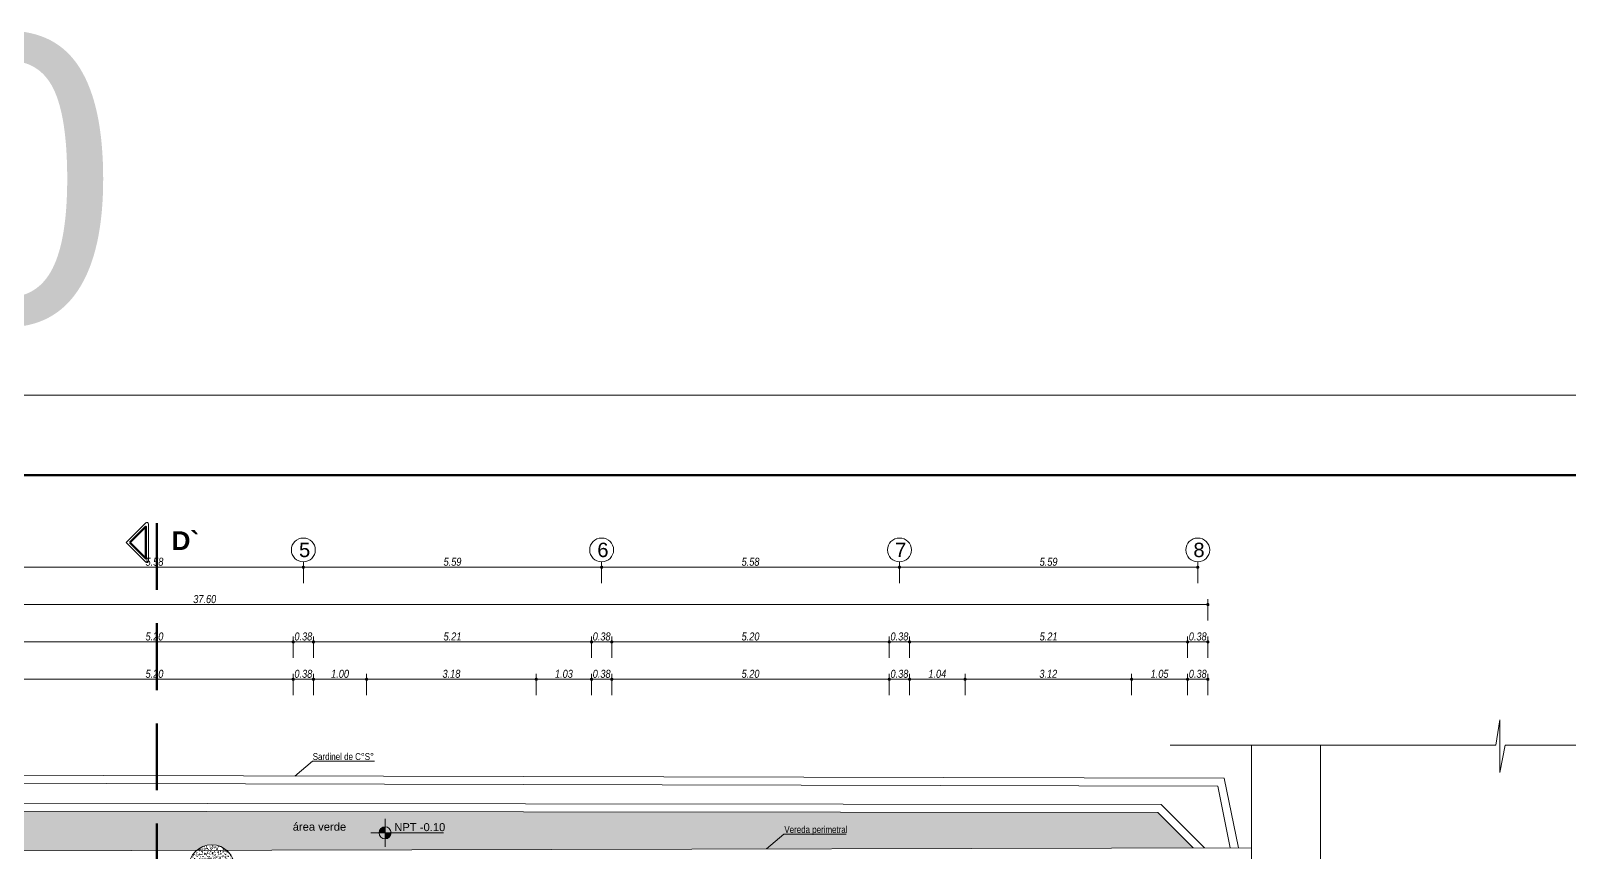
# Model space of a CAD drawing. Header units: inches. Extents: x 140 to 978, y -82 to 38.
# Drawn here: x 627.83 to 656.66, y 23.08 to 38.48 of the extents above; entities that cross this region are included whole.
import ezdxf

# ---------------------------------------------------------------- set-up
doc = ezdxf.new("R2010")
doc.units = ezdxf.units.IN
doc.header["$MEASUREMENT"] = 0
doc.linetypes.add('DASHED', pattern=[0.75, 0.5, -0.25])
doc.layers.get('0').update_dxf_attribs({"lineweight": 0})
for name, color, linetype, lineweight in [('UNSAAC CUBIERTAS', 22, 'Continuous', 0), ('UNSAAC- ROTULO', 7, 'Continuous', 60), ('UNSAAC-AREA VERDE', 94, 'Continuous', 0), ('UNSAAC-CORTE ESTRUCTURA', 7, 'Continuous', 70), ('UNSAAC-COTA', 48, 'Continuous', 0), ('UNSAAC-FACHADA(2DO PLANO)', 7, 'Continuous', 30), ('UNSAAC-LINEA DE CORTE', 7, 'Continuous', 70), ('UNSAAC-LLAMADOS', 88, 'Continuous', 0), ('UNSAAC-PISOS', 253, 'Continuous', 0), ('UNSAAC-TEXTOS', 250, 'Continuous', 0), ('UNSAAC-TEXTURAS', 250, 'Continuous', 0)]:
    doc.layers.add(name, color=color, linetype=linetype, lineweight=lineweight)
doc.styles.add('5mm', font='GOTHIC.TTF', dxfattribs={"height": 5})
doc.styles.add('narrow', font='')
doc.styles.get("Standard").update_dxf_attribs({"font": 'arial.ttf'})
doc.styles.get('narrow').set_extended_font_data('Arial Narrow', italic=True)
doc.dimstyles.new('1EN75', dxfattribs={"dimtxt": 0.15, "dimasz": 0.06, "dimexe": 0.1, "dimexo": 0.15, "dimgap": 0.025, "dimtad": 1, "dimzin": 1, "dimdsep": 46, "dimtxsty": 'narrow', "dimblk": 'DOT', "dimcen": 0.1, "dimclrd": 256, "dimclre": 256, "dimclrt": 256, "dimaunit": 1, "dimadec": 3, "dimazin": 0, "dimtfac": 1, "dimtmove": 2, "dimatfit": 3, "dimldrblk": 'ARCHTICK', "dimfxl": 0.3, "dimfxlon": 1, "dimtolj": 1, "dimtzin": 0, "dimlwd": 0, "dimlwe": 0, "dimarcsym": 0})

# ---------------------------------------------------------------- blocks, each defined once
blk = doc.blocks.new('_Dot')
at = {"color": 0, "linetype": 'ByBlock', "lineweight": -2}
blk.add_line((-0.5, 0), (-1, 0), dxfattribs=at)
at = {"color": 0, "linetype": 'ByBlock', "const_width": 0.5}
blk.add_lwpolyline([(-0.25, 0, 1), (0.25, 0, 1)], format="xyb", close=True, dxfattribs=at)
blk = doc.blocks.new('*D753')
at = {"layer": 'Defpoints', "color": 0, "transparency": 16777216}
for p in [(632.745, 26.323), (627.545, 24.699), (632.745, 24.699)]:
    blk.add_point(p, dxfattribs=at)
at = {"layer": 'UNSAAC-COTA', "lineweight": 0, "transparency": 16777216}
for p, q in [((627.545, 26.023), (627.545, 26.423)), ((627.605, 26.323), (632.685, 26.323)), ((632.745, 26.023), (632.745, 26.423))]:
    blk.add_line(p, q, dxfattribs=at)
at = {"layer": 'UNSAAC-COTA', "lineweight": 0, "transparency": 16777216, "xscale": 0.06, "yscale": 0.06, "zscale": 0.06, "rotation": 180}
blk.add_blockref('_Dot', (627.545, 26.323), dxfattribs=at)
at = {"layer": 'UNSAAC-COTA', "lineweight": 0, "transparency": 16777216, "xscale": 0.06, "yscale": 0.06, "zscale": 0.06}
blk.add_blockref('_Dot', (632.745, 26.323), dxfattribs=at)
at = {"layer": 'UNSAAC-COTA', "transparency": 16777216, "insert": (630.145, 26.425), "char_height": 0.15, "attachment_point": 5, "style": 'narrow'}
blk.add_mtext('\\A1;5.20', dxfattribs=at)
blk = doc.blocks.new('_ArchTick')
at = {"layer": 'UNSAAC-FACHADA(2DO PLANO)', "color": 0, "const_width": 0.15}
blk.add_lwpolyline([(-0.5, -0.5), (0.5, 0.5)], dxfattribs=at)
blk = doc.blocks.new('*D754')
at = {"layer": 'Defpoints', "color": 0, "transparency": 16777216}
for p in [(633.125, 26.323), (632.745, 24.699), (633.125, 24.699)]:
    blk.add_point(p, dxfattribs=at)
at = {"layer": 'UNSAAC-COTA', "lineweight": 0, "transparency": 16777216}
for p, q in [((632.745, 26.023), (632.745, 26.423)), ((632.805, 26.323), (633.065, 26.323)), ((633.125, 26.023), (633.125, 26.423))]:
    blk.add_line(p, q, dxfattribs=at)
at = {"layer": 'UNSAAC-COTA', "lineweight": 0, "transparency": 16777216, "xscale": 0.06, "yscale": 0.06, "zscale": 0.06, "rotation": 180}
blk.add_blockref('_Dot', (632.745, 26.323), dxfattribs=at)
at = {"layer": 'UNSAAC-COTA', "lineweight": 0, "transparency": 16777216, "xscale": 0.06, "yscale": 0.06, "zscale": 0.06}
blk.add_blockref('_Dot', (633.125, 26.323), dxfattribs=at)
at = {"layer": 'UNSAAC-COTA', "transparency": 16777216, "insert": (632.935, 26.425), "char_height": 0.15, "attachment_point": 5, "style": 'narrow'}
blk.add_mtext('\\A1;0.38', dxfattribs=at)
blk = doc.blocks.new('*D755')
at = {"layer": 'Defpoints', "color": 0, "transparency": 16777216}
for p in [(638.715, 26.323), (638.335, 24.699), (638.715, 24.699)]:
    blk.add_point(p, dxfattribs=at)
at = {"layer": 'UNSAAC-COTA', "lineweight": 0, "transparency": 16777216}
for p, q in [((638.335, 26.023), (638.335, 26.423)), ((638.395, 26.323), (638.655, 26.323)), ((638.715, 26.023), (638.715, 26.423))]:
    blk.add_line(p, q, dxfattribs=at)
at = {"layer": 'UNSAAC-COTA', "lineweight": 0, "transparency": 16777216, "xscale": 0.06, "yscale": 0.06, "zscale": 0.06, "rotation": 180}
blk.add_blockref('_Dot', (638.335, 26.323), dxfattribs=at)
at = {"layer": 'UNSAAC-COTA', "lineweight": 0, "transparency": 16777216, "xscale": 0.06, "yscale": 0.06, "zscale": 0.06}
blk.add_blockref('_Dot', (638.715, 26.323), dxfattribs=at)
at = {"layer": 'UNSAAC-COTA', "transparency": 16777216, "insert": (638.525, 26.425), "char_height": 0.15, "attachment_point": 5, "style": 'narrow'}
blk.add_mtext('\\A1;0.38', dxfattribs=at)
blk = doc.blocks.new('*D756')
at = {"layer": 'Defpoints', "color": 0, "transparency": 16777216}
for p in [(643.915, 26.323), (638.715, 24.699), (643.915, 24.699)]:
    blk.add_point(p, dxfattribs=at)
at = {"layer": 'UNSAAC-COTA', "lineweight": 0, "transparency": 16777216}
for p, q in [((638.715, 26.023), (638.715, 26.423)), ((638.775, 26.323), (643.855, 26.323)), ((643.915, 26.023), (643.915, 26.423))]:
    blk.add_line(p, q, dxfattribs=at)
at = {"layer": 'UNSAAC-COTA', "lineweight": 0, "transparency": 16777216, "xscale": 0.06, "yscale": 0.06, "zscale": 0.06, "rotation": 180}
blk.add_blockref('_Dot', (638.715, 26.323), dxfattribs=at)
at = {"layer": 'UNSAAC-COTA', "lineweight": 0, "transparency": 16777216, "xscale": 0.06, "yscale": 0.06, "zscale": 0.06}
blk.add_blockref('_Dot', (643.915, 26.323), dxfattribs=at)
at = {"layer": 'UNSAAC-COTA', "transparency": 16777216, "insert": (641.315, 26.425), "char_height": 0.15, "attachment_point": 5, "style": 'narrow'}
blk.add_mtext('\\A1;5.20', dxfattribs=at)
blk = doc.blocks.new('*D757')
at = {"layer": 'Defpoints', "color": 0, "transparency": 16777216}
for p in [(644.295, 26.323), (643.915, 24.699), (644.295, 24.699)]:
    blk.add_point(p, dxfattribs=at)
at = {"layer": 'UNSAAC-COTA', "lineweight": 0, "transparency": 16777216}
for p, q in [((643.915, 26.023), (643.915, 26.423)), ((643.975, 26.323), (644.235, 26.323)), ((644.295, 26.023), (644.295, 26.423))]:
    blk.add_line(p, q, dxfattribs=at)
at = {"layer": 'UNSAAC-COTA', "lineweight": 0, "transparency": 16777216, "xscale": 0.06, "yscale": 0.06, "zscale": 0.06, "rotation": 180}
blk.add_blockref('_Dot', (643.915, 26.323), dxfattribs=at)
at = {"layer": 'UNSAAC-COTA', "lineweight": 0, "transparency": 16777216, "xscale": 0.06, "yscale": 0.06, "zscale": 0.06}
blk.add_blockref('_Dot', (644.295, 26.323), dxfattribs=at)
at = {"layer": 'UNSAAC-COTA', "transparency": 16777216, "insert": (644.105, 26.425), "char_height": 0.15, "attachment_point": 5, "style": 'narrow'}
blk.add_mtext('\\A1;0.38', dxfattribs=at)
blk = doc.blocks.new('*D758')
at = {"layer": 'Defpoints', "color": 0, "transparency": 16777216}
for p in [(649.885, 26.323), (649.505, 24.699), (649.885, 24.699)]:
    blk.add_point(p, dxfattribs=at)
at = {"layer": 'UNSAAC-COTA', "lineweight": 0, "transparency": 16777216}
for p, q in [((649.505, 26.023), (649.505, 26.423)), ((649.565, 26.323), (649.825, 26.323)), ((649.885, 26.023), (649.885, 26.423))]:
    blk.add_line(p, q, dxfattribs=at)
at = {"layer": 'UNSAAC-COTA', "lineweight": 0, "transparency": 16777216, "xscale": 0.06, "yscale": 0.06, "zscale": 0.06, "rotation": 180}
blk.add_blockref('_Dot', (649.505, 26.323), dxfattribs=at)
at = {"layer": 'UNSAAC-COTA', "lineweight": 0, "transparency": 16777216, "xscale": 0.06, "yscale": 0.06, "zscale": 0.06}
blk.add_blockref('_Dot', (649.885, 26.323), dxfattribs=at)
at = {"layer": 'UNSAAC-COTA', "transparency": 16777216, "insert": (649.695, 26.425), "char_height": 0.15, "attachment_point": 5, "style": 'narrow'}
blk.add_mtext('\\A1;0.38', dxfattribs=at)
blk = doc.blocks.new('*D701')
at = {"layer": 'Defpoints', "color": 0, "transparency": 16777216}
for p in [(632.745, 27.023), (627.545, 24.699), (632.745, 24.699)]:
    blk.add_point(p, dxfattribs=at)
at = {"layer": 'UNSAAC-COTA', "lineweight": 0, "transparency": 16777216}
for p, q in [((627.545, 26.723), (627.545, 27.123)), ((632.745, 26.723), (632.745, 27.123)), ((627.605, 27.023), (632.685, 27.023))]:
    blk.add_line(p, q, dxfattribs=at)
at = {"layer": 'UNSAAC-COTA', "lineweight": 0, "transparency": 16777216, "xscale": 0.06, "yscale": 0.06, "zscale": 0.06, "rotation": 180}
blk.add_blockref('_Dot', (627.545, 27.023), dxfattribs=at)
at = {"layer": 'UNSAAC-COTA', "lineweight": 0, "transparency": 16777216, "xscale": 0.06, "yscale": 0.06, "zscale": 0.06}
blk.add_blockref('_Dot', (632.745, 27.023), dxfattribs=at)
at = {"layer": 'UNSAAC-COTA', "transparency": 16777216, "insert": (630.145, 27.125), "char_height": 0.15, "attachment_point": 5, "style": 'narrow'}
blk.add_mtext('\\A1;5.20', dxfattribs=at)
blk = doc.blocks.new('*D702')
at = {"layer": 'Defpoints', "color": 0, "transparency": 16777216}
for p in [(633.125, 27.023), (632.745, 24.699), (633.125, 24.699)]:
    blk.add_point(p, dxfattribs=at)
at = {"layer": 'UNSAAC-COTA', "lineweight": 0, "transparency": 16777216}
for p, q in [((632.745, 26.723), (632.745, 27.123)), ((633.125, 26.723), (633.125, 27.123)), ((632.805, 27.023), (633.065, 27.023))]:
    blk.add_line(p, q, dxfattribs=at)
at = {"layer": 'UNSAAC-COTA', "lineweight": 0, "transparency": 16777216, "xscale": 0.06, "yscale": 0.06, "zscale": 0.06, "rotation": 180}
blk.add_blockref('_Dot', (632.745, 27.023), dxfattribs=at)
at = {"layer": 'UNSAAC-COTA', "lineweight": 0, "transparency": 16777216, "xscale": 0.06, "yscale": 0.06, "zscale": 0.06}
blk.add_blockref('_Dot', (633.125, 27.023), dxfattribs=at)
at = {"layer": 'UNSAAC-COTA', "transparency": 16777216, "insert": (632.935, 27.125), "char_height": 0.15, "attachment_point": 5, "style": 'narrow'}
blk.add_mtext('\\A1;0.38', dxfattribs=at)
blk = doc.blocks.new('*D703')
at = {"layer": 'Defpoints', "color": 0, "transparency": 16777216}
for p in [(638.335, 27.023), (633.125, 24.699), (638.335, 24.699)]:
    blk.add_point(p, dxfattribs=at)
at = {"layer": 'UNSAAC-COTA', "lineweight": 0, "transparency": 16777216}
for p, q in [((633.125, 26.723), (633.125, 27.123)), ((638.335, 26.723), (638.335, 27.123)), ((633.185, 27.023), (638.275, 27.023))]:
    blk.add_line(p, q, dxfattribs=at)
at = {"layer": 'UNSAAC-COTA', "lineweight": 0, "transparency": 16777216, "xscale": 0.06, "yscale": 0.06, "zscale": 0.06, "rotation": 180}
blk.add_blockref('_Dot', (633.125, 27.023), dxfattribs=at)
at = {"layer": 'UNSAAC-COTA', "lineweight": 0, "transparency": 16777216, "xscale": 0.06, "yscale": 0.06, "zscale": 0.06}
blk.add_blockref('_Dot', (638.335, 27.023), dxfattribs=at)
at = {"layer": 'UNSAAC-COTA', "transparency": 16777216, "insert": (635.73, 27.125), "char_height": 0.15, "attachment_point": 5, "style": 'narrow'}
blk.add_mtext('\\A1;5.21', dxfattribs=at)
blk = doc.blocks.new('*D704')
at = {"layer": 'Defpoints', "color": 0, "transparency": 16777216}
for p in [(638.715, 27.023), (638.335, 24.699), (638.715, 24.699)]:
    blk.add_point(p, dxfattribs=at)
at = {"layer": 'UNSAAC-COTA', "lineweight": 0, "transparency": 16777216}
for p, q in [((638.335, 26.723), (638.335, 27.123)), ((638.715, 26.723), (638.715, 27.123)), ((638.395, 27.023), (638.655, 27.023))]:
    blk.add_line(p, q, dxfattribs=at)
at = {"layer": 'UNSAAC-COTA', "lineweight": 0, "transparency": 16777216, "xscale": 0.06, "yscale": 0.06, "zscale": 0.06, "rotation": 180}
blk.add_blockref('_Dot', (638.335, 27.023), dxfattribs=at)
at = {"layer": 'UNSAAC-COTA', "lineweight": 0, "transparency": 16777216, "xscale": 0.06, "yscale": 0.06, "zscale": 0.06}
blk.add_blockref('_Dot', (638.715, 27.023), dxfattribs=at)
at = {"layer": 'UNSAAC-COTA', "transparency": 16777216, "insert": (638.525, 27.125), "char_height": 0.15, "attachment_point": 5, "style": 'narrow'}
blk.add_mtext('\\A1;0.38', dxfattribs=at)
blk = doc.blocks.new('*D705')
at = {"layer": 'Defpoints', "color": 0, "transparency": 16777216}
for p in [(643.915, 27.023), (638.715, 24.699), (643.915, 24.699)]:
    blk.add_point(p, dxfattribs=at)
at = {"layer": 'UNSAAC-COTA', "lineweight": 0, "transparency": 16777216}
for p, q in [((638.715, 26.723), (638.715, 27.123)), ((643.915, 26.723), (643.915, 27.123)), ((638.775, 27.023), (643.855, 27.023))]:
    blk.add_line(p, q, dxfattribs=at)
at = {"layer": 'UNSAAC-COTA', "lineweight": 0, "transparency": 16777216, "xscale": 0.06, "yscale": 0.06, "zscale": 0.06, "rotation": 180}
blk.add_blockref('_Dot', (638.715, 27.023), dxfattribs=at)
at = {"layer": 'UNSAAC-COTA', "lineweight": 0, "transparency": 16777216, "xscale": 0.06, "yscale": 0.06, "zscale": 0.06}
blk.add_blockref('_Dot', (643.915, 27.023), dxfattribs=at)
at = {"layer": 'UNSAAC-COTA', "transparency": 16777216, "insert": (641.315, 27.125), "char_height": 0.15, "attachment_point": 5, "style": 'narrow'}
blk.add_mtext('\\A1;5.20', dxfattribs=at)
blk = doc.blocks.new('*D706')
at = {"layer": 'Defpoints', "color": 0, "transparency": 16777216}
for p in [(644.295, 27.023), (643.915, 24.699), (644.295, 24.699)]:
    blk.add_point(p, dxfattribs=at)
at = {"layer": 'UNSAAC-COTA', "lineweight": 0, "transparency": 16777216}
for p, q in [((643.915, 26.723), (643.915, 27.123)), ((644.295, 26.723), (644.295, 27.123)), ((643.975, 27.023), (644.235, 27.023))]:
    blk.add_line(p, q, dxfattribs=at)
at = {"layer": 'UNSAAC-COTA', "lineweight": 0, "transparency": 16777216, "xscale": 0.06, "yscale": 0.06, "zscale": 0.06, "rotation": 180}
blk.add_blockref('_Dot', (643.915, 27.023), dxfattribs=at)
at = {"layer": 'UNSAAC-COTA', "lineweight": 0, "transparency": 16777216, "xscale": 0.06, "yscale": 0.06, "zscale": 0.06}
blk.add_blockref('_Dot', (644.295, 27.023), dxfattribs=at)
at = {"layer": 'UNSAAC-COTA', "transparency": 16777216, "insert": (644.105, 27.125), "char_height": 0.15, "attachment_point": 5, "style": 'narrow'}
blk.add_mtext('\\A1;0.38', dxfattribs=at)
blk = doc.blocks.new('*D707')
at = {"layer": 'Defpoints', "color": 0, "transparency": 16777216}
for p in [(649.505, 27.023), (644.295, 24.699), (649.505, 24.699)]:
    blk.add_point(p, dxfattribs=at)
at = {"layer": 'UNSAAC-COTA', "lineweight": 0, "transparency": 16777216}
for p, q in [((644.295, 26.723), (644.295, 27.123)), ((649.505, 26.723), (649.505, 27.123)), ((644.355, 27.023), (649.445, 27.023))]:
    blk.add_line(p, q, dxfattribs=at)
at = {"layer": 'UNSAAC-COTA', "lineweight": 0, "transparency": 16777216, "xscale": 0.06, "yscale": 0.06, "zscale": 0.06, "rotation": 180}
blk.add_blockref('_Dot', (644.295, 27.023), dxfattribs=at)
at = {"layer": 'UNSAAC-COTA', "lineweight": 0, "transparency": 16777216, "xscale": 0.06, "yscale": 0.06, "zscale": 0.06}
blk.add_blockref('_Dot', (649.505, 27.023), dxfattribs=at)
at = {"layer": 'UNSAAC-COTA', "transparency": 16777216, "insert": (646.9, 27.125), "char_height": 0.15, "attachment_point": 5, "style": 'narrow'}
blk.add_mtext('\\A1;5.21', dxfattribs=at)
blk = doc.blocks.new('*D708')
at = {"layer": 'Defpoints', "color": 0, "transparency": 16777216}
for p in [(649.885, 27.023), (649.505, 24.699), (649.885, 24.699)]:
    blk.add_point(p, dxfattribs=at)
at = {"layer": 'UNSAAC-COTA', "lineweight": 0, "transparency": 16777216}
for p, q in [((649.505, 26.723), (649.505, 27.123)), ((649.885, 26.723), (649.885, 27.123)), ((649.565, 27.023), (649.825, 27.023))]:
    blk.add_line(p, q, dxfattribs=at)
at = {"layer": 'UNSAAC-COTA', "lineweight": 0, "transparency": 16777216, "xscale": 0.06, "yscale": 0.06, "zscale": 0.06, "rotation": 180}
blk.add_blockref('_Dot', (649.505, 27.023), dxfattribs=at)
at = {"layer": 'UNSAAC-COTA', "lineweight": 0, "transparency": 16777216, "xscale": 0.06, "yscale": 0.06, "zscale": 0.06}
blk.add_blockref('_Dot', (649.885, 27.023), dxfattribs=at)
at = {"layer": 'UNSAAC-COTA', "transparency": 16777216, "insert": (649.695, 27.125), "char_height": 0.15, "attachment_point": 5, "style": 'narrow'}
blk.add_mtext('\\A1;0.38', dxfattribs=at)
blk = doc.blocks.new('*D709')
at = {"layer": 'Defpoints', "color": 0, "transparency": 16777216}
for p in [(649.885, 27.723), (649.885, 24.699), (612.289, 19.744)]:
    blk.add_point(p, dxfattribs=at)
at = {"layer": 'UNSAAC-COTA', "lineweight": 0, "transparency": 16777216}
for p, q in [((612.289, 27.423), (612.289, 27.823)), ((612.349, 27.723), (649.825, 27.723)), ((649.885, 27.423), (649.885, 27.823))]:
    blk.add_line(p, q, dxfattribs=at)
at = {"layer": 'UNSAAC-COTA', "lineweight": 0, "transparency": 16777216, "xscale": 0.06, "yscale": 0.06, "zscale": 0.06, "rotation": 180}
blk.add_blockref('_Dot', (612.289, 27.723), dxfattribs=at)
at = {"layer": 'UNSAAC-COTA', "lineweight": 0, "transparency": 16777216, "xscale": 0.06, "yscale": 0.06, "zscale": 0.06}
blk.add_blockref('_Dot', (649.885, 27.723), dxfattribs=at)
at = {"layer": 'UNSAAC-COTA', "transparency": 16777216, "insert": (631.087, 27.825), "char_height": 0.15, "attachment_point": 5, "style": 'narrow'}
blk.add_mtext('\\A1;37.60', dxfattribs=at)
blk = doc.blocks.new('*D764')
at = {"layer": 'Defpoints', "color": 0, "transparency": 16777216}
for p in [(632.935, 28.423), (627.355, 24.869), (632.935, 24.869)]:
    blk.add_point(p, dxfattribs=at)
at = {"layer": 'UNSAAC-COTA', "lineweight": 0, "transparency": 16777216}
for p, q in [((627.355, 28.123), (627.355, 28.523)), ((627.415, 28.423), (632.875, 28.423)), ((632.935, 28.123), (632.935, 28.523))]:
    blk.add_line(p, q, dxfattribs=at)
at = {"layer": 'UNSAAC-COTA', "lineweight": 0, "transparency": 16777216, "xscale": 0.06, "yscale": 0.06, "zscale": 0.06, "rotation": 180}
blk.add_blockref('_Dot', (627.355, 28.423), dxfattribs=at)
at = {"layer": 'UNSAAC-COTA', "lineweight": 0, "transparency": 16777216, "xscale": 0.06, "yscale": 0.06, "zscale": 0.06}
blk.add_blockref('_Dot', (632.935, 28.423), dxfattribs=at)
at = {"layer": 'UNSAAC-COTA', "transparency": 16777216, "insert": (630.145, 28.525), "char_height": 0.15, "attachment_point": 5, "style": 'narrow'}
blk.add_mtext('\\A1;5.58', dxfattribs=at)
blk = doc.blocks.new('*D765')
at = {"layer": 'Defpoints', "color": 0, "transparency": 16777216}
for p in [(638.525, 28.423), (632.935, 24.869), (638.525, 24.869)]:
    blk.add_point(p, dxfattribs=at)
at = {"layer": 'UNSAAC-COTA', "lineweight": 0, "transparency": 16777216}
for p, q in [((632.935, 28.123), (632.935, 28.523)), ((632.995, 28.423), (638.465, 28.423)), ((638.525, 28.123), (638.525, 28.523))]:
    blk.add_line(p, q, dxfattribs=at)
at = {"layer": 'UNSAAC-COTA', "lineweight": 0, "transparency": 16777216, "xscale": 0.06, "yscale": 0.06, "zscale": 0.06, "rotation": 180}
blk.add_blockref('_Dot', (632.935, 28.423), dxfattribs=at)
at = {"layer": 'UNSAAC-COTA', "lineweight": 0, "transparency": 16777216, "xscale": 0.06, "yscale": 0.06, "zscale": 0.06}
blk.add_blockref('_Dot', (638.525, 28.423), dxfattribs=at)
at = {"layer": 'UNSAAC-COTA', "transparency": 16777216, "insert": (635.73, 28.525), "char_height": 0.15, "attachment_point": 5, "style": 'narrow'}
blk.add_mtext('\\A1;5.59', dxfattribs=at)
blk = doc.blocks.new('*D766')
at = {"layer": 'Defpoints', "color": 0, "transparency": 16777216}
for p in [(644.105, 28.423), (638.525, 24.869), (644.105, 24.869)]:
    blk.add_point(p, dxfattribs=at)
at = {"layer": 'UNSAAC-COTA', "lineweight": 0, "transparency": 16777216}
for p, q in [((638.525, 28.123), (638.525, 28.523)), ((638.585, 28.423), (644.045, 28.423)), ((644.105, 28.123), (644.105, 28.523))]:
    blk.add_line(p, q, dxfattribs=at)
at = {"layer": 'UNSAAC-COTA', "lineweight": 0, "transparency": 16777216, "xscale": 0.06, "yscale": 0.06, "zscale": 0.06, "rotation": 180}
blk.add_blockref('_Dot', (638.525, 28.423), dxfattribs=at)
at = {"layer": 'UNSAAC-COTA', "lineweight": 0, "transparency": 16777216, "xscale": 0.06, "yscale": 0.06, "zscale": 0.06}
blk.add_blockref('_Dot', (644.105, 28.423), dxfattribs=at)
at = {"layer": 'UNSAAC-COTA', "transparency": 16777216, "insert": (641.315, 28.525), "char_height": 0.15, "attachment_point": 5, "style": 'narrow'}
blk.add_mtext('\\A1;5.58', dxfattribs=at)
blk = doc.blocks.new('*D767')
at = {"layer": 'Defpoints', "color": 0, "transparency": 16777216}
for p in [(649.695, 28.423), (644.105, 24.869), (649.695, 24.869)]:
    blk.add_point(p, dxfattribs=at)
at = {"layer": 'UNSAAC-COTA', "lineweight": 0, "transparency": 16777216}
for p, q in [((644.105, 28.123), (644.105, 28.523)), ((644.165, 28.423), (649.635, 28.423)), ((649.695, 28.123), (649.695, 28.523))]:
    blk.add_line(p, q, dxfattribs=at)
at = {"layer": 'UNSAAC-COTA', "lineweight": 0, "transparency": 16777216, "xscale": 0.06, "yscale": 0.06, "zscale": 0.06, "rotation": 180}
blk.add_blockref('_Dot', (644.105, 28.423), dxfattribs=at)
at = {"layer": 'UNSAAC-COTA', "lineweight": 0, "transparency": 16777216, "xscale": 0.06, "yscale": 0.06, "zscale": 0.06}
blk.add_blockref('_Dot', (649.695, 28.423), dxfattribs=at)
at = {"layer": 'UNSAAC-COTA', "transparency": 16777216, "insert": (646.9, 28.525), "char_height": 0.15, "attachment_point": 5, "style": 'narrow'}
blk.add_mtext('\\A1;5.59', dxfattribs=at)
blk = doc.blocks.new('*D849')
at = {"layer": 'Defpoints', "color": 0, "transparency": 16777216}
for p in [(645.335, 26.323), (644.295, 24.699), (645.335, 24.119)]:
    blk.add_point(p, dxfattribs=at)
at = {"layer": 'UNSAAC-COTA', "lineweight": 0, "transparency": 16777216}
for p, q in [((644.295, 26.023), (644.295, 26.423)), ((644.355, 26.323), (645.275, 26.323)), ((645.335, 26.023), (645.335, 26.423))]:
    blk.add_line(p, q, dxfattribs=at)
at = {"layer": 'UNSAAC-COTA', "lineweight": 0, "transparency": 16777216, "xscale": 0.06, "yscale": 0.06, "zscale": 0.06, "rotation": 180}
blk.add_blockref('_Dot', (644.295, 26.323), dxfattribs=at)
at = {"layer": 'UNSAAC-COTA', "lineweight": 0, "transparency": 16777216, "xscale": 0.06, "yscale": 0.06, "zscale": 0.06}
blk.add_blockref('_Dot', (645.335, 26.323), dxfattribs=at)
at = {"layer": 'UNSAAC-COTA', "transparency": 16777216, "insert": (644.815, 26.425), "char_height": 0.15, "attachment_point": 5, "style": 'narrow'}
blk.add_mtext('\\A1;1.04', dxfattribs=at)
blk = doc.blocks.new('*D850')
at = {"layer": 'Defpoints', "color": 0, "transparency": 16777216}
for p in [(648.455, 26.323), (645.335, 24.119), (648.455, 24.119)]:
    blk.add_point(p, dxfattribs=at)
at = {"layer": 'UNSAAC-COTA', "lineweight": 0, "transparency": 16777216}
for p, q in [((645.335, 26.023), (645.335, 26.423)), ((645.395, 26.323), (648.395, 26.323)), ((648.455, 26.023), (648.455, 26.423))]:
    blk.add_line(p, q, dxfattribs=at)
at = {"layer": 'UNSAAC-COTA', "lineweight": 0, "transparency": 16777216, "xscale": 0.06, "yscale": 0.06, "zscale": 0.06, "rotation": 180}
blk.add_blockref('_Dot', (645.335, 26.323), dxfattribs=at)
at = {"layer": 'UNSAAC-COTA', "lineweight": 0, "transparency": 16777216, "xscale": 0.06, "yscale": 0.06, "zscale": 0.06}
blk.add_blockref('_Dot', (648.455, 26.323), dxfattribs=at)
at = {"layer": 'UNSAAC-COTA', "transparency": 16777216, "insert": (646.895, 26.425), "char_height": 0.15, "attachment_point": 5, "style": 'narrow'}
blk.add_mtext('\\A1;3.12', dxfattribs=at)
blk = doc.blocks.new('*D851')
at = {"layer": 'Defpoints', "color": 0, "transparency": 16777216}
for p in [(649.505, 26.323), (649.505, 24.699), (648.455, 24.119)]:
    blk.add_point(p, dxfattribs=at)
at = {"layer": 'UNSAAC-COTA', "lineweight": 0, "transparency": 16777216}
for p, q in [((648.455, 26.023), (648.455, 26.423)), ((648.515, 26.323), (649.445, 26.323)), ((649.505, 26.023), (649.505, 26.423))]:
    blk.add_line(p, q, dxfattribs=at)
at = {"layer": 'UNSAAC-COTA', "lineweight": 0, "transparency": 16777216, "xscale": 0.06, "yscale": 0.06, "zscale": 0.06, "rotation": 180}
blk.add_blockref('_Dot', (648.455, 26.323), dxfattribs=at)
at = {"layer": 'UNSAAC-COTA', "lineweight": 0, "transparency": 16777216, "xscale": 0.06, "yscale": 0.06, "zscale": 0.06}
blk.add_blockref('_Dot', (649.505, 26.323), dxfattribs=at)
at = {"layer": 'UNSAAC-COTA', "transparency": 16777216, "insert": (648.98, 26.425), "char_height": 0.15, "attachment_point": 5, "style": 'narrow'}
blk.add_mtext('\\A1;1.05', dxfattribs=at)
blk = doc.blocks.new('*D852')
at = {"layer": 'Defpoints', "color": 0, "transparency": 16777216}
for p in [(634.12, 26.323), (633.125, 24.699), (634.12, 24.119)]:
    blk.add_point(p, dxfattribs=at)
at = {"layer": 'UNSAAC-COTA', "lineweight": 0, "transparency": 16777216}
for p, q in [((633.125, 26.023), (633.125, 26.423)), ((633.185, 26.323), (634.06, 26.323)), ((634.12, 26.023), (634.12, 26.423))]:
    blk.add_line(p, q, dxfattribs=at)
at = {"layer": 'UNSAAC-COTA', "lineweight": 0, "transparency": 16777216, "xscale": 0.06, "yscale": 0.06, "zscale": 0.06, "rotation": 180}
blk.add_blockref('_Dot', (633.125, 26.323), dxfattribs=at)
at = {"layer": 'UNSAAC-COTA', "lineweight": 0, "transparency": 16777216, "xscale": 0.06, "yscale": 0.06, "zscale": 0.06}
blk.add_blockref('_Dot', (634.12, 26.323), dxfattribs=at)
at = {"layer": 'UNSAAC-COTA', "transparency": 16777216, "insert": (633.623, 26.425), "char_height": 0.15, "attachment_point": 5, "style": 'narrow'}
blk.add_mtext('\\A1;1.00', dxfattribs=at)
blk = doc.blocks.new('*D853')
at = {"layer": 'Defpoints', "color": 0, "transparency": 16777216}
for p in [(637.3, 26.323), (634.12, 24.119), (637.3, 24.119)]:
    blk.add_point(p, dxfattribs=at)
at = {"layer": 'UNSAAC-COTA', "lineweight": 0, "transparency": 16777216}
for p, q in [((634.12, 26.023), (634.12, 26.423)), ((634.18, 26.323), (637.24, 26.323)), ((637.3, 26.023), (637.3, 26.423))]:
    blk.add_line(p, q, dxfattribs=at)
at = {"layer": 'UNSAAC-COTA', "lineweight": 0, "transparency": 16777216, "xscale": 0.06, "yscale": 0.06, "zscale": 0.06, "rotation": 180}
blk.add_blockref('_Dot', (634.12, 26.323), dxfattribs=at)
at = {"layer": 'UNSAAC-COTA', "lineweight": 0, "transparency": 16777216, "xscale": 0.06, "yscale": 0.06, "zscale": 0.06}
blk.add_blockref('_Dot', (637.3, 26.323), dxfattribs=at)
at = {"layer": 'UNSAAC-COTA', "transparency": 16777216, "insert": (635.71, 26.425), "char_height": 0.15, "attachment_point": 5, "style": 'narrow'}
blk.add_mtext('\\A1;3.18', dxfattribs=at)
blk = doc.blocks.new('*D854')
at = {"layer": 'Defpoints', "color": 0, "transparency": 16777216}
for p in [(638.335, 26.323), (638.335, 24.699), (637.3, 24.119)]:
    blk.add_point(p, dxfattribs=at)
at = {"layer": 'UNSAAC-COTA', "lineweight": 0, "transparency": 16777216}
for p, q in [((637.3, 26.023), (637.3, 26.423)), ((637.36, 26.323), (638.275, 26.323)), ((638.335, 26.023), (638.335, 26.423))]:
    blk.add_line(p, q, dxfattribs=at)
at = {"layer": 'UNSAAC-COTA', "lineweight": 0, "transparency": 16777216, "xscale": 0.06, "yscale": 0.06, "zscale": 0.06, "rotation": 180}
blk.add_blockref('_Dot', (637.3, 26.323), dxfattribs=at)
at = {"layer": 'UNSAAC-COTA', "lineweight": 0, "transparency": 16777216, "xscale": 0.06, "yscale": 0.06, "zscale": 0.06}
blk.add_blockref('_Dot', (638.335, 26.323), dxfattribs=at)
at = {"layer": 'UNSAAC-COTA', "transparency": 16777216, "insert": (637.818, 26.425), "char_height": 0.15, "attachment_point": 5, "style": 'narrow'}
blk.add_mtext('\\A1;1.03', dxfattribs=at)
blk = doc.blocks.new('npt')
at = {"layer": 'UNSAAC-TEXTOS'}
h = blk.add_hatch(color=0, dxfattribs=at)
h.dxf.hatch_style = 1
h.paths.add_polyline_path([(0.052, 0), (0, 0), (0, -0.052, 0.414214)])
h.paths.add_polyline_path([(0, 0.052, 0.414214), (-0.052, 0), (0, 0)])
at = {"layer": 'UNSAAC-TEXTOS', "color": 0}
for p, q in [((-0.123, 0), (0.507, 0)), ((0, -0.123), (0, 0.123))]:
    blk.add_line(p, q, dxfattribs=at)
blk.add_circle((0, 0), 0.0522, dxfattribs=at)

msp = doc.modelspace()

# ---------------------------------------------------------------- hatches: boundary and pattern name
at = {"layer": 'UNSAAC-AREA VERDE', "ltscale": 2.5}
h = msp.add_hatch(dxfattribs=at)
h.set_pattern_fill('AR-SAND', color=256, scale=0.25)
h.set_pattern_definition([(37.5, (0, 0), (-0.01574834, 0.48170594), [0, -0.38, 0, -0.425, 0, -0.40625]), (7.5, (0, 0), (0.4424442, 0.7055365), [0, -0.205, 0, -0.3425, 0, -0.13125]), (327.5, (-0.3075, 0), (0.77853547, 0.00141476), [0, -0.125, 0, -0.45, 0, -0.5875]), (317.5, (-0.3075, 0), (0.75153165, 0.2194189), [0, -0.0625, 0, -0.295, 0, -0.3375])])
h.paths.add_polyline_path([(648.949, 23.827), (630.189, 23.845), (630.189, 23.115), (630.936, 23.117, -0.371305), (631.499, 23.118), (649.612, 23.162)])
h.paths.add_polyline_path([(630.189, 23.845), (619.222, 23.855), (619.224, 23.088), (630.189, 23.115)])
h.paths.add_polyline_path([(641.916, 23.371), (643.164, 23.371), (643.164, 23.642), (641.916, 23.642)], flags=24)
h.paths.add_polyline_path([(630.243, 23.269), (630.243, 23.679), (629.932, 23.679), (629.932, 23.269)], flags=9)
h.paths.add_polyline_path([(621.574, 23.322), (622.822, 23.322), (622.822, 23.593), (621.574, 23.593)], flags=24)
at = {"layer": 'UNSAAC-TEXTURAS'}
h = msp.add_hatch(dxfattribs=at)
h.set_pattern_fill('AR-SAND', color=256, scale=0.0375, style=0, double=1)
h.set_pattern_definition([(37.5, (641.88226, 77.09555), (-0.00236225, 0.07225589), [0, -0.057, 0, -0.06375, 0, -0.0609375]), (7.5, (641.88226, 77.09555), (0.06636663, 0.10583048), [0, -0.03075, 0, -0.051375, 0, -0.0196875]), (327.5, (641.836134, 77.09555), (0.11678032, 0.000212215), [0, -0.01875, 0, -0.0675, 0, -0.088125]), (317.5, (641.83613, 77.09555), (0.11272975, 0.03291283), [0, -0.009375, 0, -0.04425, 0, -0.050625])])
h.paths.add_polyline_path([(631.649, 22.791, 1), (630.787, 22.791, 1)])

# ---------------------------------------------------------------- linework, layer by layer
at = {"layer": 'UNSAAC CUBIERTAS', "ltscale": 1.75}
msp.add_lwpolyline([(629.983, 29.256), (629.613, 28.886), (629.983, 28.517, 0.668179), (630.034, 28.538), (630.034, 29.234, 0.668179)], format="xyb", close=True, dxfattribs=at)
at = {"layer": 'UNSAAC- ROTULO', "color": 5, "lineweight": 0, "flags": 128}
msp.add_lwpolyline([(595.395, 31.651), (671.895, 31.651), (671.895, -22.349), (595.395, -22.349)], close=True, dxfattribs=at)
at = {"layer": 'UNSAAC- ROTULO'}
msp.add_lwpolyline([(596.895, 30.151), (670.395, 30.151), (670.395, -20.849), (596.895, -20.849)], close=True, dxfattribs=at)
at = {"layer": 'UNSAAC-CORTE ESTRUCTURA', "ltscale": 2.5}
msp.add_lwpolyline([(629.684, 28.886), (629.984, 28.586), (629.984, 29.186)], close=True, dxfattribs=at)
at = {"layer": 'UNSAAC-LINEA DE CORTE', "linetype": 'DASHED', "ltscale": 2.5}
msp.add_line((630.189, 29.247), (630.189, -17.642), dxfattribs=at)
at = {"layer": 'UNSAAC-LLAMADOS'}
for points in [[(634.266, 24.789), (633.104, 24.789), (632.778, 24.51)], [(643.104, 23.421), (641.942, 23.421), (641.616, 23.143)]]:
    msp.add_lwpolyline(points, dxfattribs=at)
at = {"layer": 'UNSAAC-PISOS'}
msp.add_line((650.748, -16.03), (650.705, 23.166), dxfattribs=at)
at = {"layer": 'UNSAAC-PISOS', "ltscale": 2.5}
msp.add_lwpolyline([(649.178, 25.09), (655.284, 25.09), (655.358, 25.563), (655.358, 24.577), (655.458, 25.09), (660.835, 25.09)], dxfattribs=at)
at = {"layer": 'UNSAAC-PISOS'}
for points in [[(650.701, 25.09), (650.705, 23.164)], [(651.994, 25.09), (651.995, 21.874), (652.022, -0.035), (652.003, -16.03)], [(618.675, 24.543), (650.192, 24.47), (650.457, 23.164)], [(618.832, 24.393), (650.069, 24.32), (650.304, 23.163)], [(649.823, 23.162), (649.012, 23.977), (619.221, 24.005)], [(649.612, 23.162), (648.949, 23.827), (619.221, 23.855)], [(650.705, 23.164), (619.224, 23.088)]]:
    msp.add_lwpolyline(points, dxfattribs=at)
at = {"layer": 'UNSAAC-TEXTOS'}
for centre in [(632.935, 28.747), (638.525, 28.747), (644.105, 28.747), (649.695, 28.747)]:
    msp.add_circle(centre, 0.224, dxfattribs=at)
at = {"layer": 'UNSAAC-TEXTURAS'}
msp.add_circle((631.218, 22.791), 0.431, dxfattribs=at)

# ---------------------------------------------------------------- block references
at = {"layer": 'UNSAAC-TEXTOS', "xscale": 2.154779168756153, "yscale": 2.154779168756153, "zscale": 2.154779168756153}
msp.add_blockref('npt', (634.466, 23.445), dxfattribs=at)

# ---------------------------------------------------------------- texts
at = {"layer": 'UNSAAC-CORTE ESTRUCTURA', "insert": (630.982, 29.096), "char_height": 0.35, "width": 0.398, "attachment_point": 3, "rotation": 360}
msp.add_mtext('{\\fSwis721 Ex BT|b1|i0|c0|p34;D`}', dxfattribs=at)
at = {"layer": 'UNSAAC-LLAMADOS', "char_height": 0.13, "width": 1.65127, "attachment_point": 1}
for s, insert in [('{\\fArial Narrow|b0|i0|c0|p34;Sardinel de C°S°}', (633.111, 24.94)), ('{\\fArial Narrow|b0|i0|c0|p34;Vereda perimetral}', (641.949, 23.572))]:
    msp.add_mtext(s, dxfattribs=dict(at, insert=insert))
at = {"layer": 'UNSAAC-TEXTOS', "attachment_point": 1}
for s, insert, char_height, width in [('A-0', (617.741, 38.397), 5.4, 8.50064), ('5', (632.854, 28.883), 0.27, 0.42503), ('6', (638.444, 28.883), 0.27, 0.42503), ('7', (644.024, 28.883), 0.27, 0.42503), ('8', (649.614, 28.883), 0.27, 0.42503), ('\\pi0.64447;área verde', (632.091, 23.635), 0.15, 2.27449)]:
    msp.add_mtext(s, dxfattribs=dict(at, insert=insert, char_height=char_height, width=width))
at = {"layer": 'UNSAAC-TEXTOS', "insert": (634.64, 23.627), "char_height": 0.15, "width": 1.06387, "attachment_point": 1, "style": '5mm'}
msp.add_mtext('{\\fArial|b0|i0|c0|p34;NPT -0.10}', dxfattribs=at)

# ---------------------------------------------------------------- dimensions: what is measured, and where the dimension line sits
at = {"layer": 'UNSAAC-COTA'}
for base, p1, p2, picture, middle in [((632.935, 28.423), (627.355, 24.869), (632.935, 24.869), '*D764', (630.145, 28.525)), ((638.525, 28.423), (632.935, 24.869), (638.525, 24.869), '*D765', (635.73, 28.525)), ((644.105, 28.423), (638.525, 24.869), (644.105, 24.869), '*D766', (641.315, 28.525)), ((649.695, 28.423), (644.105, 24.869), (649.695, 24.869), '*D767', (646.9, 28.525)), ((649.885, 27.723), (612.289, 19.744), (649.885, 24.699), '*D709', (631.087, 27.825)), ((632.745, 27.023), (627.545, 24.699), (632.745, 24.699), '*D701', (630.145, 27.125)), ((633.125, 27.023), (632.745, 24.699), (633.125, 24.699), '*D702', (632.935, 27.125)), ((638.335, 27.023), (633.125, 24.699), (638.335, 24.699), '*D703', (635.73, 27.125)), ((638.715, 27.023), (638.335, 24.699), (638.715, 24.699), '*D704', (638.525, 27.125)), ((643.915, 27.023), (638.715, 24.699), (643.915, 24.699), '*D705', (641.315, 27.125)), ((644.295, 27.023), (643.915, 24.699), (644.295, 24.699), '*D706', (644.105, 27.125)), ((649.505, 27.023), (644.295, 24.699), (649.505, 24.699), '*D707', (646.9, 27.125)), ((649.885, 27.023), (649.505, 24.699), (649.885, 24.699), '*D708', (649.695, 27.125)), ((632.745, 26.323), (627.545, 24.699), (632.745, 24.699), '*D753', (630.145, 26.425)), ((633.125, 26.323), (632.745, 24.699), (633.125, 24.699), '*D754', (632.935, 26.425)), ((634.12028, 26.32292), (633.12525, 24.69939), (634.12028, 24.11939), '*D852', (633.62277, 26.4245)), ((637.3, 26.323), (634.12, 24.119), (637.3, 24.119), '*D853', (635.71, 26.425)), ((638.33526, 26.32292), (637.30028, 24.11939), (638.33526, 24.69939), '*D854', (637.81777, 26.4245)), ((638.715, 26.323), (638.335, 24.699), (638.715, 24.699), '*D755', (638.525, 26.425)), ((643.915, 26.323), (638.715, 24.699), (643.915, 24.699), '*D756', (641.315, 26.425)), ((644.295, 26.323), (643.915, 24.699), (644.295, 24.699), '*D757', (644.105, 26.425)), ((645.335, 26.323), (644.295, 24.699), (645.335, 24.119), '*D849', (644.815, 26.425)), ((648.455, 26.323), (645.335, 24.119), (648.455, 24.119), '*D850', (646.895, 26.425)), ((649.505, 26.323), (648.455, 24.119), (649.505, 24.699), '*D851', (648.98, 26.425)), ((649.885, 26.323), (649.505, 24.699), (649.885, 24.699), '*D758', (649.695, 26.425))]:
    dim = msp.add_linear_dim(base=base, p1=p1, p2=p2, dimstyle='1EN75', dxfattribs=at)
    dim.commit()
    dim.dimension.update_dxf_attribs({"geometry": picture, "text_midpoint": middle})

doc.saveas('drawing.dxf')
